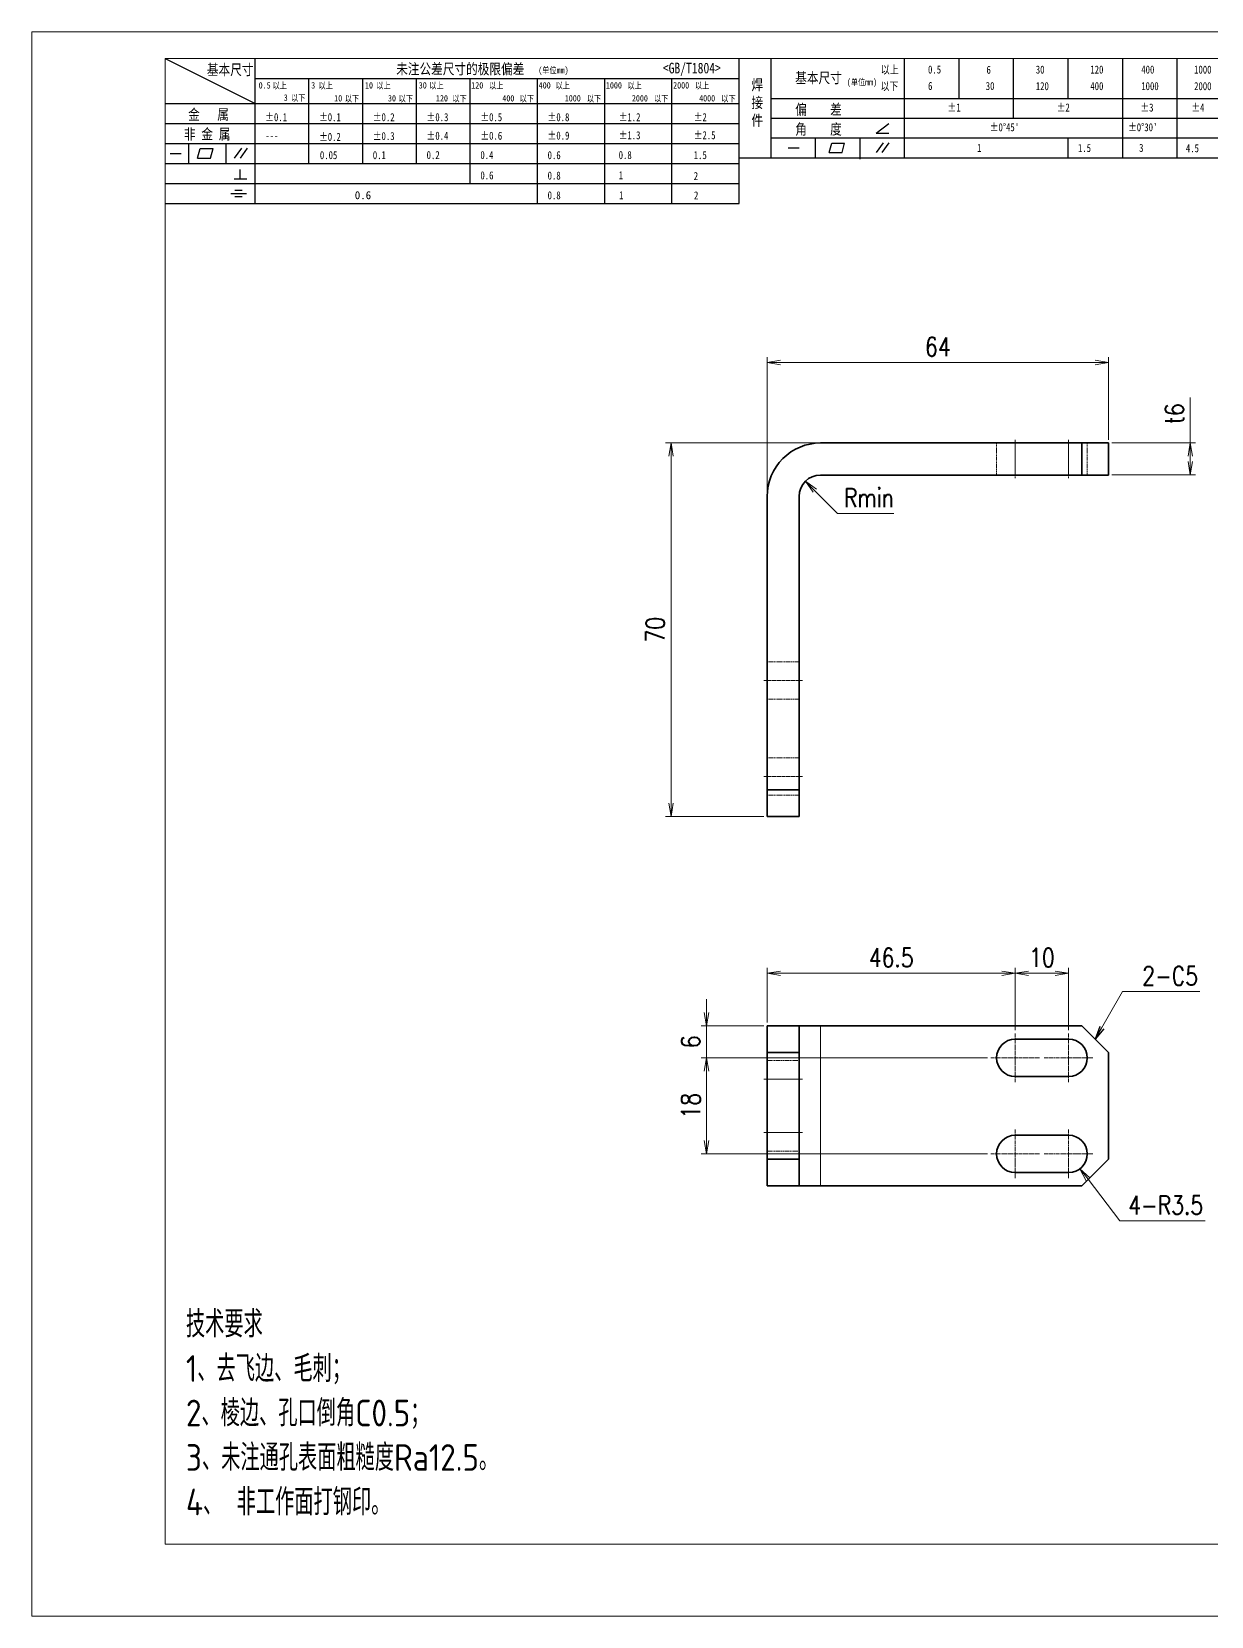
# Model space of a CAD drawing. Header units: millimetres. Extents: x 1333 to 142399, y -42879 to -5704.
# Drawn here: x 72836.6 to 73057.7, y -9398.6 to -9101.6 of the extents above; entities that cross this region are included whole.
import ezdxf

# ---------------------------------------------------------------- set-up
doc = ezdxf.new("R2010")
doc.units = ezdxf.units.MM
doc.header["$LTSCALE"] = 0.5
doc.linetypes.add('AM_ISO02W050x2', pattern=[3.75, 3, -0.75])
doc.linetypes.add('AM_ISO08W050x2', pattern=[9, 6, -0.75, 1.5, -0.75])
for name, color, linetype, lineweight in [('中心线', 2, 'AM_ISO08W050x2', 18), ('图框', 7, 'Continuous', 18), ('标注线', 3, 'Continuous', 18), ('粗实线', 7, 'Continuous', 35), ('虚线', 1, 'AM_ISO02W050x2', 18)]:
    doc.layers.add(name, color=color, linetype=linetype, lineweight=lineweight)
doc.layers.add('图\\M+19E79\\M+195B6\\M+18E9A', color=7, linetype='Continuous')
doc.layers.add('打印', color=7, linetype='Continuous', lineweight=15, plot=False)
doc.layers.add('打印-禁用', color=7, linetype='Continuous', lineweight=15, plot=False)
doc.styles.add('DIM', font='romans.shx', dxfattribs={"width": 0.8, "bigfont": 'bigfont.shx'})
doc.styles.add('国标', font='simfang.ttf', dxfattribs={"width": 0.8})
doc.styles.add('机械长仿宋', font='gbenor.shx', dxfattribs={"height": 1, "bigfont": 'gbcbig.shx'})
doc.dimstyles.new('XR 1-1', dxfattribs={"dimtxt": 3.5, "dimasz": 2.5, "dimexe": 1, "dimexo": 0.625, "dimgap": 1.2, "dimtad": 1, "dimtoh": 1, "dimdsep": 46, "dimtxsty": 'DIM', "dimblk": 'OPEN', "dimcen": 0, "dimclrd": 8, "dimclre": 8, "dimclrt": 2, "dimazin": 2, "dimtfac": 0.5, "dimtmove": 0, "dimatfit": 3, "dimldrblk": 'OPEN', "dimfxl": 0, "dimtolj": 2, "dimlwd": 18, "dimlwe": 18, "dimarcsym": 0})
doc.dimstyles.new('XR 1-1$0', dxfattribs={"dimtxt": 3.5, "dimasz": 2.5, "dimexe": 1, "dimexo": 0.625, "dimgap": 1.2, "dimtad": 1, "dimzin": 9, "dimdsep": 46, "dimtxsty": 'DIM', "dimblk": 'OPEN', "dimcen": 0, "dimclrd": 8, "dimclre": 8, "dimclrt": 2, "dimazin": 2, "dimtfac": 0.5, "dimtmove": 0, "dimatfit": 3, "dimldrblk": 'OPEN', "dimfxl": 0, "dimtolj": 2, "dimlwd": 18, "dimlwe": 18, "dimarcsym": 0})
doc.dimstyles.new('XR 1-1$4', dxfattribs={"dimtxt": 3.5, "dimasz": 2.5, "dimexe": 1, "dimexo": 0.625, "dimgap": 1.2, "dimtad": 1, "dimtoh": 1, "dimdsep": 46, "dimtxsty": 'DIM', "dimblk": 'OPEN', "dimcen": 0, "dimclrd": 8, "dimclre": 8, "dimclrt": 2, "dimazin": 2, "dimtfac": 0.5, "dimtofl": 0, "dimtmove": 0, "dimatfit": 3, "dimldrblk": 'OPEN', "dimfxl": 0, "dimtolj": 2, "dimlwd": 18, "dimlwe": 18, "dimarcsym": 0})

# ---------------------------------------------------------------- blocks, each defined once
blk = doc.blocks.new('GZDEH零件A3图框V01版')
at = {"layer": '图\\M+19E79\\M+195B6\\M+18E9A', "color": 9}
for p, q in [((2882.49, -1554.46), (2899.37, -1562.92)), ((2899.37, -1581.67), (2899.37, -1554.46)), ((2990.09, -1581.67), (2990.09, -1554.46)), ((2996.09, -1573.08), (2996.09, -1554.46)), ((3021.09, -1561.98), (3021.09, -1554.46)), ((3031.31, -1561.98), (3031.31, -1554.46)), ((3041.53, -1561.98), (3041.53, -1554.46)), ((3051.75, -1561.98), (3051.75, -1554.46)), ((3061.98, -1561.98), (3061.98, -1554.46)), ((3072.2, -1561.98), (3072.2, -1554.46)), ((2899.37, -1558.24), (2990.09, -1558.24)), ((2909.45, -1574.17), (2909.45, -1558.24)), ((2919.53, -1574.17), (2919.53, -1558.24)), ((2929.61, -1574.17), (2929.61, -1558.24)), ((2939.69, -1577.92), (2939.69, -1558.24)), ((2952.29, -1581.67), (2952.29, -1558.24)), ((2964.89, -1581.67), (2964.89, -1558.24)), ((2977.49, -1581.67), (2977.49, -1558.24)), ((2996.09, -1561.98), (3113.09, -1561.98)), ((3021.09, -1573.08), (3021.09, -1561.98)), ((3041.53, -1565.68), (3041.53, -1561.98)), ((3061.98, -1573.08), (3061.98, -1561.98)), ((3072.2, -1573.08), (3072.2, -1561.98)), ((2882.49, -1562.92), (2990.09, -1562.92)), ((2882.49, -1566.67), (2990.09, -1566.67)), ((2996.09, -1565.68), (3113.09, -1565.68)), ((3015.75, -1568.51), (3018.15, -1566.66)), ((2882.49, -1570.42), (2990.09, -1570.42)), ((2886.92, -1574.12), (2886.92, -1570.42)), ((2893.91, -1574.12), (2893.91, -1570.42)), ((2996.09, -1569.38), (3113.09, -1569.38)), ((3004.42, -1573.08), (3004.42, -1569.38)), ((3006.97, -1572.12), (3007.45, -1570.33)), ((3007.45, -1570.33), (3009.86, -1570.33)), ((3009.39, -1572.12), (3009.86, -1570.33)), ((3012.75, -1573.08), (3012.75, -1569.38)), ((3015.75, -1568.51), (3018.15, -1568.51)), ((3015.81, -1572.12), (3017.15, -1570.26)), ((3016.89, -1572.12), (3018.23, -1570.26)), ((3051.75, -1573.08), (3051.75, -1569.38)), ((2883.43, -1572.27), (2885.49, -1572.27)), ((2888.59, -1573.16), (2889.07, -1571.37)), ((2888.59, -1573.16), (2891, -1573.16)), ((2889.07, -1571.37), (2891.48, -1571.37)), ((2891, -1573.16), (2891.48, -1571.37)), ((2895.52, -1573.16), (2896.85, -1571.3)), ((2896.6, -1573.16), (2897.94, -1571.3)), ((2990.09, -1573.08), (3113.09, -1573.08)), ((2999.26, -1571.23), (3001.32, -1571.23)), ((3006.97, -1572.12), (3009.39, -1572.12)), ((3012.75, -1573.33), (3012.75, -1573.08)), ((2882.49, -1574.17), (2990.09, -1574.17)), ((2895.42, -1577.05), (2897.81, -1577.05)), ((2896.58, -1577.05), (2896.58, -1575.28)), ((2882.49, -1577.92), (2990.09, -1577.92)), ((2894.79, -1579.77), (2897.77, -1579.77)), ((2895.57, -1579.17), (2896.92, -1579.17)), ((2882.49, -1581.67), (2990.09, -1581.67)), ((2895.57, -1580.37), (2896.93, -1580.37))]:
    blk.add_line(p, q, dxfattribs=at)
at = {"layer": '图框', "linetype": 'Continuous'}
for p, q in [((2882.49, -1554.46), (2882.49, -1832.96)), ((3272.49, -1554.46), (2882.49, -1554.46)), ((2882.49, -1832.96), (3272.49, -1832.96))]:
    blk.add_line(p, q, dxfattribs=at)
at = {"layer": '打印-禁用', "linetype": 'Continuous'}
for p, q in [((2857.49, -1549.46), (2857.49, -1846.46)), ((3277.49, -1549.46), (2857.49, -1549.46)), ((2857.49, -1846.46), (3277.49, -1846.46))]:
    blk.add_line(p, q, dxfattribs=at)
at = {"layer": '图\\M+19E79\\M+195B6\\M+18E9A', "color": 9, "style": '国标', "width": 0.8}
for s, height, p in [('基本尺寸', 2, (2890.33, -1557.58)), ('未注公差尺寸的极限偏差', 2, (2925.81, -1557.44)), ('<GB/T1804>', 2, (2975.78, -1557.27)), ('以上', 1.5, (3016.64, -1557.33)), ('0.5', 1.5, (3025.49, -1557.3)), ('6', 1.5, (3036.45, -1557.34)), ('30', 1.5, (3045.69, -1557.31)), ('120', 1.5, (3055.91, -1557.31)), ('400', 1.5, (3065.46, -1557.31)), ('1000', 1.5, (3075.36, -1557.31)), ('30', 1.2, (2930.04, -1560.11)), ('基本尺寸', 2, (3000.6, -1559.1)), ('以下', 1.5, (3016.58, -1560.43)), ('6', 1.5, (3025.49, -1560.38)), ('30', 1.5, (3036.31, -1560.39)), ('120', 1.5, (3045.69, -1560.41)), ('400', 1.5, (3055.91, -1560.41)), ('1000', 1.5, (3065.46, -1560.41)), ('2000', 1.5, (3075.36, -1560.41)), ('金   属', 2, (2886.82, -1565.98)), ('±0.1', 1.5, (2901.27, -1566.23)), ('±0.1', 1.5, (2911.35, -1566.23)), ('±0.2', 1.5, (2921.43, -1566.23)), ('±0.3', 1.5, (2931.51, -1566.23)), ('±0.5', 1.5, (2941.59, -1566.23)), ('±0.8', 1.5, (2954.19, -1566.23)), ('±1.2', 1.5, (2967.51, -1566.23)), ('±2', 1.5, (2981.58, -1566.23)), ('偏    差', 2, (3000.6, -1565.04)), ('±1', 1.5, (3029.16, -1564.42)), ('±2', 1.5, (3049.61, -1564.42)), ('±3', 1.5, (3065.3, -1564.42)), ('±4', 1.5, (3074.85, -1564.42)), ('非 金 属', 2, (2886.02, -1569.65)), ('±0.3', 1.5, (2921.43, -1569.77)), ('±0.4', 1.5, (2931.51, -1569.71)), ('±0.6', 1.5, (2941.59, -1569.71)), ('±0.9', 1.5, (2954.19, -1569.68)), ('±1.3', 1.5, (2967.51, -1569.62)), ('±2.5', 1.5, (2981.58, -1569.61)), ('角    度', 2, (3000.6, -1568.74)), ("±0%%D45'", 1.5, (3037.06, -1568.12)), ("±0%%D30'", 1.5, (3062.98, -1568.12)), ('---', 1.5, (2901.27, -1569.65)), ('±0.2', 1.5, (2911.35, -1569.92)), ('1', 1.5, (3034.69, -1571.98)), ('1.5', 1.5, (3053.59, -1572.01)), ('3', 1.5, (3065.05, -1571.98)), ('4.5', 1.5, (3073.82, -1572.05)), ('0.1', 1.5, (2921.43, -1573.34)), ('0.2', 1.5, (2931.51, -1573.33)), ('0.4', 1.5, (2941.59, -1573.33)), ('0.6', 1.5, (2954.19, -1573.35)), ('0.8', 1.5, (2967.51, -1573.33)), ('1.5', 1.5, (2981.58, -1573.34)), ('0.6', 1.5, (2941.59, -1577.14)), ('0.8', 1.5, (2954.19, -1577.17)), ('1', 1.5, (2967.51, -1577.12)), ('2', 1.5, (2981.58, -1577.26)), ('0.8', 1.5, (2954.19, -1580.87)), ('1', 1.5, (2967.59, -1580.86)), ('2', 1.5, (2981.62, -1580.89))]:
    blk.add_text(s, height=height, dxfattribs=at).set_placement(p)
at = {"layer": '图\\M+19E79\\M+195B6\\M+18E9A', "color": 9, "lineweight": 15, "style": '国标', "width": 0.8}
for s, p in [('(单位mm)', (2952.44, -1557.27)), ('0.5', (2900.03, -1560.11)), ('以上', (2902.64, -1560.16)), ('3', (2909.88, -1560.11)), ('以上', (2911.25, -1560.16)), ('10', (2919.96, -1560.11)), ('以上', (2922.09, -1560.16)), ('以上', (2932.02, -1560.16)), ('120', (2939.88, -1560.11)), ('以上', (2943.21, -1560.16)), ('400', (2952.52, -1560.11)), ('以上', (2955.68, -1560.16)), ('1000', (2965.12, -1560.11)), ('以上', (2969.16, -1560.16)), ('2000', (2977.72, -1560.11)), ('以上', (2981.8, -1560.16)), ('(单位mm)', (3010.27, -1559.51)), ('3', (2904.73, -1562.41)), ('以下', (2906.1, -1562.46)), ('10', (2914.19, -1562.54)), ('以下', (2916.18, -1562.59)), ('30', (2924.27, -1562.54)), ('以下', (2926.26, -1562.59)), ('120', (2933.26, -1562.54)), ('以下', (2936.34, -1562.59)), ('400', (2945.7, -1562.54)), ('以下', (2948.94, -1562.59)), ('1000', (2957.41, -1562.54)), ('以下', (2961.54, -1562.59)), ('2000', (2969.99, -1562.54)), ('以下', (2974.14, -1562.59)), ('4000', (2982.59, -1562.54)), ('以下', (2986.74, -1562.59))]:
    blk.add_text(s, height=1.2, dxfattribs=at).set_placement(p)
at = {"layer": '图\\M+19E79\\M+195B6\\M+18E9A', "color": 9, "lineweight": 13, "style": '国标'}
blk.add_text('0.6', height=1.5, dxfattribs=at).set_placement((2918.05, -1580.85))
at = {"layer": '图\\M+19E79\\M+195B6\\M+18E9A', "color": 9, "style": '国标'}
for s, insert, char_height, width, attachment_point in [('焊\\P接\\P件', (2992.39, -1558.41), 2, 3.1877, 1), ('0.05', (2911.51, -1573.37), 1.5, 5.1982, 7)]:
    blk.add_mtext(s, dxfattribs=dict(at, insert=insert, char_height=char_height, width=width, attachment_point=attachment_point))
blk = doc.blocks.new('DEH A3')
at = {"layer": '图框'}
blk.add_blockref('GZDEH零件A3图框V01版', (-2857.49, 1846.46), dxfattribs=at)
blk = doc.blocks.new('_Open')
at = {"color": 0, "linetype": 'ByBlock', "lineweight": -2}
for p, q in [((-1, 0.17), (0, 0)), ((-1, -0.17), (0, 0)), ((0, 0), (-1, 0))]:
    blk.add_line(p, q, dxfattribs=at)
blk = doc.blocks.new('*D32')
at = {"layer": 'Defpoints', "color": 0, "transparency": 16777216}
for p in [(73038.45, -9163.55), (73038.45, -9178.64), (72974.45, -9188.64)]:
    blk.add_point(p, dxfattribs=at)
at = {"layer": '标注线', "color": 8, "lineweight": 18, "transparency": 16777216}
for p, q in [((72974.45, -9188.02), (72974.45, -9162.55)), ((72976.95, -9163.55), (73035.95, -9163.55)), ((73038.45, -9178.02), (73038.45, -9162.55))]:
    blk.add_line(p, q, dxfattribs=at)
at = {"layer": '标注线', "color": 8, "lineweight": 18, "transparency": 16777216, "xscale": 2.5, "yscale": 2.5, "zscale": 2.5, "rotation": 180}
blk.add_blockref('_Open', (72974.45, -9163.55), dxfattribs=at)
at = {"layer": '标注线', "color": 8, "lineweight": 18, "transparency": 16777216, "xscale": 2.5, "yscale": 2.5, "zscale": 2.5}
blk.add_blockref('_Open', (73038.45, -9163.55), dxfattribs=at)
at = {"layer": '标注线', "color": 2, "transparency": 16777216, "insert": (73006.45, -9160.6), "char_height": 3.5, "attachment_point": 5, "style": 'DIM'}
blk.add_mtext('\\A2;64', dxfattribs=at)
blk = doc.blocks.new('*D33')
at = {"layer": 'Defpoints', "color": 0, "transparency": 16777216}
for p in [(72984.45, -9178.64), (72956.43, -9248.64), (72974.45, -9248.64)]:
    blk.add_point(p, dxfattribs=at)
at = {"layer": '标注线', "color": 8, "lineweight": 18, "transparency": 16777216}
for p, q in [((72983.83, -9178.64), (72955.43, -9178.64)), ((72956.43, -9181.14), (72956.43, -9246.14)), ((72973.83, -9248.64), (72955.43, -9248.64))]:
    blk.add_line(p, q, dxfattribs=at)
at = {"layer": '标注线', "color": 8, "lineweight": 18, "transparency": 16777216, "xscale": 2.5, "yscale": 2.5, "zscale": 2.5}
for p, rotation in [((72956.43, -9178.64), 90), ((72956.43, -9248.64), 270)]:
    blk.add_blockref('_Open', p, dxfattribs=dict(at, rotation=rotation))
at = {"layer": '标注线', "color": 2, "transparency": 16777216, "insert": (72953.48, -9213.64), "char_height": 3.5, "attachment_point": 5, "rotation": 90, "style": 'DIM'}
blk.add_mtext('\\A2;70', dxfattribs=at)
blk = doc.blocks.new('*D34')
at = {"layer": 'Defpoints', "color": 0, "transparency": 16777216}
for p in [(72981.63, -9185.81), (72984.45, -9188.64)]:
    blk.add_point(p, dxfattribs=at)
at = {"layer": '标注线', "color": 8, "lineweight": 18, "transparency": 16777216}
for p, q in [((72987.65, -9191.85), (72983.39, -9187.58)), ((72998.18, -9191.85), (72987.65, -9191.85))]:
    blk.add_line(p, q, dxfattribs=at)
at = {"layer": '标注线', "color": 8, "lineweight": 18, "transparency": 16777216, "xscale": 2.5, "yscale": 2.5, "zscale": 2.5, "rotation": 134.9055396759001}
blk.add_blockref('_Open', (72981.63, -9185.81), dxfattribs=at)
at = {"layer": '标注线', "color": 2, "transparency": 16777216, "insert": (72993.52, -9188.9), "char_height": 3.5, "attachment_point": 5, "style": 'DIM'}
blk.add_mtext('\\A2;\\A2;Rmin', dxfattribs=at)
blk = doc.blocks.new('*D35')
at = {"layer": 'Defpoints', "color": 0, "transparency": 16777216}
for p in [(73038.45, -9178.64), (73053.76, -9178.64), (73038.45, -9184.64)]:
    blk.add_point(p, dxfattribs=at)
at = {"layer": '标注线', "color": 8, "lineweight": 18, "transparency": 16777216}
for p, q in [((73053.76, -9178.64), (73053.76, -9170.14)), ((73039.08, -9178.64), (73054.76, -9178.64)), ((73053.76, -9182.14), (73053.76, -9181.14)), ((73039.08, -9184.64), (73054.76, -9184.64))]:
    blk.add_line(p, q, dxfattribs=at)
at = {"layer": '标注线', "color": 8, "lineweight": 18, "transparency": 16777216, "xscale": 2.5, "yscale": 2.5, "zscale": 2.5}
for p, rotation in [((73053.76, -9178.64), 90), ((73053.76, -9184.64), 270)]:
    blk.add_blockref('_Open', p, dxfattribs=dict(at, rotation=rotation))
at = {"layer": '标注线', "color": 2, "transparency": 16777216, "insert": (73050.81, -9173.14), "char_height": 3.5, "attachment_point": 5, "rotation": 90, "style": 'DIM'}
blk.add_mtext('\\A2;t6', dxfattribs=at)
blk = doc.blocks.new('*D42')
at = {"layer": 'Defpoints', "color": 0, "transparency": 16777216}
for p in [(73020.95, -9278.04), (72974.45, -9287.88), (73020.95, -9287.88)]:
    blk.add_point(p, dxfattribs=at)
at = {"layer": '标注线', "color": 8, "lineweight": 18, "transparency": 16777216}
for p, q in [((72974.45, -9287.26), (72974.45, -9277.04)), ((72976.95, -9278.04), (73018.45, -9278.04)), ((73020.95, -9287.26), (73020.95, -9277.04))]:
    blk.add_line(p, q, dxfattribs=at)
at = {"layer": '标注线', "color": 8, "lineweight": 18, "transparency": 16777216, "xscale": 2.5, "yscale": 2.5, "zscale": 2.5, "rotation": 180}
blk.add_blockref('_Open', (72974.45, -9278.04), dxfattribs=at)
at = {"layer": '标注线', "color": 8, "lineweight": 18, "transparency": 16777216, "xscale": 2.5, "yscale": 2.5, "zscale": 2.5}
blk.add_blockref('_Open', (73020.95, -9278.04), dxfattribs=at)
at = {"layer": '标注线', "color": 2, "transparency": 16777216, "insert": (72997.7, -9275.09), "char_height": 3.5, "attachment_point": 5, "style": 'DIM'}
blk.add_mtext('\\A2;46.5', dxfattribs=at)
blk = doc.blocks.new('*D43')
at = {"layer": 'Defpoints', "color": 0, "transparency": 16777216}
for p in [(73030.95, -9278.04), (73020.95, -9289.33), (73030.95, -9289.33)]:
    blk.add_point(p, dxfattribs=at)
at = {"layer": '标注线', "color": 8, "lineweight": 18, "transparency": 16777216}
for p, q in [((73020.95, -9288.71), (73020.95, -9277.04)), ((73023.45, -9278.04), (73028.45, -9278.04)), ((73030.95, -9288.71), (73030.95, -9277.04))]:
    blk.add_line(p, q, dxfattribs=at)
at = {"layer": '标注线', "color": 8, "lineweight": 18, "transparency": 16777216, "xscale": 2.5, "yscale": 2.5, "zscale": 2.5, "rotation": 180}
blk.add_blockref('_Open', (73020.95, -9278.04), dxfattribs=at)
at = {"layer": '标注线', "color": 8, "lineweight": 18, "transparency": 16777216, "xscale": 2.5, "yscale": 2.5, "zscale": 2.5}
blk.add_blockref('_Open', (73030.95, -9278.04), dxfattribs=at)
at = {"layer": '标注线', "color": 2, "transparency": 16777216, "insert": (73025.95, -9275.09), "char_height": 3.5, "attachment_point": 5, "style": 'DIM'}
blk.add_mtext('\\A2;10', dxfattribs=at)
blk = doc.blocks.new('*D44')
at = {"layer": 'Defpoints', "color": 0, "transparency": 16777216}
for p in [(72963.08, -9287.88), (72974.45, -9287.88), (73016.4, -9293.88)]:
    blk.add_point(p, dxfattribs=at)
at = {"layer": '标注线', "color": 8, "lineweight": 18, "transparency": 16777216}
for p, q in [((72963.08, -9285.38), (72963.08, -9282.88)), ((72973.83, -9287.88), (72962.08, -9287.88)), ((72963.08, -9293.88), (72963.08, -9287.88)), ((73015.78, -9293.88), (72962.08, -9293.88)), ((72963.08, -9296.38), (72963.08, -9298.88))]:
    blk.add_line(p, q, dxfattribs=at)
at = {"layer": '标注线', "color": 8, "lineweight": 18, "transparency": 16777216, "xscale": 2.5, "yscale": 2.5, "zscale": 2.5}
for p, rotation in [((72963.08, -9287.88), 270), ((72963.08, -9293.88), 90)]:
    blk.add_blockref('_Open', p, dxfattribs=dict(at, rotation=rotation))
at = {"layer": '标注线', "color": 2, "transparency": 16777216, "insert": (72960.13, -9290.88), "char_height": 3.5, "attachment_point": 5, "rotation": 90, "style": 'DIM'}
blk.add_mtext('\\A2;6', dxfattribs=at)
blk = doc.blocks.new('*D45')
at = {"layer": 'Defpoints', "color": 0, "transparency": 16777216}
for p in [(73016.4, -9293.88), (72963.08, -9311.88), (73016.4, -9311.88)]:
    blk.add_point(p, dxfattribs=at)
at = {"layer": '标注线', "color": 8, "lineweight": 18, "transparency": 16777216}
for p, q in [((73015.78, -9293.88), (72962.08, -9293.88)), ((72963.08, -9296.38), (72963.08, -9309.38)), ((73015.78, -9311.88), (72962.08, -9311.88))]:
    blk.add_line(p, q, dxfattribs=at)
at = {"layer": '标注线', "color": 8, "lineweight": 18, "transparency": 16777216, "xscale": 2.5, "yscale": 2.5, "zscale": 2.5}
for p, rotation in [((72963.08, -9293.88), 90), ((72963.08, -9311.88), 270)]:
    blk.add_blockref('_Open', p, dxfattribs=dict(at, rotation=rotation))
at = {"layer": '标注线', "color": 2, "transparency": 16777216, "insert": (72960.13, -9302.88), "char_height": 3.5, "attachment_point": 5, "rotation": 90, "style": 'DIM'}
blk.add_mtext('\\A2;18', dxfattribs=at)
blk = doc.blocks.new('*D46')
at = {"layer": 'Defpoints', "color": 0, "transparency": 16777216}
for p in [(73030.95, -9311.88), (73033.08, -9314.66)]:
    blk.add_point(p, dxfattribs=at)
at = {"layer": '标注线', "color": 8, "lineweight": 18, "transparency": 16777216}
for p, q in [((73040.56, -9324.43), (73034.6, -9316.65)), ((73056.56, -9324.43), (73040.56, -9324.43))]:
    blk.add_line(p, q, dxfattribs=at)
at = {"layer": '标注线', "color": 8, "lineweight": 18, "transparency": 16777216, "xscale": 2.5, "yscale": 2.5, "zscale": 2.5, "rotation": 127.4492288559326}
blk.add_blockref('_Open', (73033.08, -9314.66), dxfattribs=at)
at = {"layer": '标注线', "color": 2, "transparency": 16777216, "insert": (73049.16, -9321.48), "char_height": 3.5, "attachment_point": 5, "style": 'DIM'}
blk.add_mtext('\\A2;\\A2;4-R3.5', dxfattribs=at)

msp = doc.modelspace()

# ---------------------------------------------------------------- linework, layer by layer
at = {"layer": '中心线', "ltscale": 0.180014}
for p, q in [((73020.95, -9178.043), (73020.95, -9185.244)), ((73030.95, -9178.043), (73030.95, -9185.244))]:
    msp.add_line(p, q, dxfattribs=at)
at = {"layer": '中心线', "ltscale": 0.17998}
for p, q in [((72973.851, -9223.143), (72981.05, -9223.143)), ((72973.851, -9241.143), (72981.05, -9241.143)), ((72973.851, -9297.883), (72981.05, -9297.883)), ((72973.851, -9307.883), (72981.05, -9307.883))]:
    msp.add_line(p, q, dxfattribs=at)
at = {"layer": '中心线', "ltscale": 0.227499}
for p, q in [((73020.95, -9289.333), (73020.95, -9298.433)), ((73030.95, -9289.333), (73030.95, -9298.433)), ((73020.95, -9307.333), (73020.95, -9316.433)), ((73030.95, -9307.333), (73030.95, -9316.433))]:
    msp.add_line(p, q, dxfattribs=at)
at = {"layer": '中心线', "ltscale": 0.22749}
for p, q in [((73025.5, -9293.883), (73016.401, -9293.883)), ((73035.5, -9293.883), (73026.401, -9293.883)), ((73025.5, -9311.883), (73016.401, -9311.883)), ((73035.5, -9311.883), (73026.401, -9311.883))]:
    msp.add_line(p, q, dxfattribs=at)
at = {"layer": '打印'}
msp.add_lwpolyline([(72836.604, -9101.554), (73256.604, -9101.554), (73256.604, -9398.554), (72836.604, -9398.554)], close=True, dxfattribs=at)
at = {"layer": '粗实线', "lineweight": 35}
for p, q in [((72984.45, -9178.643), (73033.45, -9178.643)), ((72984.45, -9184.643), (73033.45, -9184.643)), ((72974.45, -9188.643), (72974.45, -9243.643)), ((72980.45, -9188.643), (72980.45, -9243.643)), ((72984.45, -9287.883), (73033.45, -9287.883)), ((72974.45, -9312.883), (72974.45, -9292.883)), ((72980.45, -9312.883), (72980.45, -9292.883)), ((73038.45, -9312.883), (73038.45, -9292.883)), ((72984.45, -9317.883), (73033.45, -9317.883))]:
    msp.add_line(p, q, dxfattribs=at)
at = {"layer": '粗实线', "lineweight": 35, "ltscale": 0.125}
for p, q in [((73033.45, -9178.643), (73038.45, -9178.643)), ((73033.45, -9184.643), (73038.45, -9184.643)), ((72974.45, -9243.643), (72974.45, -9248.643)), ((72980.45, -9243.643), (72980.45, -9248.643)), ((72974.45, -9287.883), (72974.45, -9292.883)), ((72980.45, -9287.883), (72980.45, -9292.883)), ((72974.45, -9312.883), (72974.45, -9317.883)), ((72980.45, -9312.883), (72980.45, -9317.883))]:
    msp.add_line(p, q, dxfattribs=at)
at = {"layer": '粗实线', "lineweight": 35, "ltscale": 0.15}
for p, q in [((73033.45, -9178.643), (73033.45, -9184.643)), ((73038.45, -9178.643), (73038.45, -9184.643)), ((72974.45, -9243.643), (72980.45, -9243.643)), ((72974.45, -9248.643), (72980.45, -9248.643)), ((72974.45, -9287.883), (72980.45, -9287.883)), ((72974.45, -9292.883), (72980.45, -9292.883)), ((72974.45, -9312.883), (72980.45, -9312.883)), ((72974.45, -9317.883), (72980.45, -9317.883))]:
    msp.add_line(p, q, dxfattribs=at)
at = {"layer": '粗实线', "lineweight": 35, "ltscale": 0.1}
for p, q in [((72980.45, -9287.883), (72984.45, -9287.883)), ((72984.45, -9317.883), (72980.45, -9317.883))]:
    msp.add_line(p, q, dxfattribs=at)
at = {"layer": '粗实线', "lineweight": 13}
msp.add_line((72984.45, -9287.883), (72984.45, -9317.883), dxfattribs=at)
at = {"layer": '粗实线', "lineweight": 35, "ltscale": 0.176777}
for p, q in [((73033.45, -9287.883), (73038.45, -9292.883)), ((73038.45, -9312.883), (73033.45, -9317.883))]:
    msp.add_line(p, q, dxfattribs=at)
at = {"layer": '粗实线', "lineweight": 35, "ltscale": 0.25}
for p, q in [((73020.95, -9290.383), (73030.95, -9290.383)), ((73030.95, -9297.383), (73020.95, -9297.383)), ((73020.95, -9308.383), (73030.95, -9308.383)), ((73030.95, -9315.383), (73020.95, -9315.383))]:
    msp.add_line(p, q, dxfattribs=at)
at = {"layer": '粗实线', "lineweight": 35}
for centre, radius, start, end in [((72984.45, -9188.643), 10, 90, 180.00001), ((72984.45, -9188.643), 4, 90, 180), ((73020.95, -9293.883), 3.5, 90, 270), ((73030.95, -9293.883), 3.5, 270, 90), ((73020.95, -9311.883), 3.5, 90, 270), ((73030.95, -9311.883), 3.5, 270, 90)]:
    msp.add_arc(centre, radius, start, end, dxfattribs=at)
at = {"layer": '虚线', "ltscale": 0.15}
for p, q in [((73017.45, -9178.643), (73017.45, -9184.643)), ((73017.45, -9178.643), (73017.45, -9184.643)), ((73020.95, -9184.643), (73020.95, -9178.643)), ((73020.95, -9184.643), (73020.95, -9178.643)), ((73020.95, -9184.643), (73020.95, -9178.643)), ((73020.95, -9184.643), (73020.95, -9178.643)), ((73030.95, -9184.643), (73030.95, -9178.643)), ((73030.95, -9184.643), (73030.95, -9178.643)), ((73030.95, -9184.643), (73030.95, -9178.643)), ((73030.95, -9184.643), (73030.95, -9178.643)), ((73033.45, -9178.643), (73033.45, -9184.643)), ((73034.45, -9178.643), (73034.45, -9184.643)), ((73034.45, -9178.643), (73034.45, -9184.643)), ((72980.45, -9219.643), (72974.45, -9219.643)), ((72980.45, -9226.643), (72974.45, -9226.643)), ((72980.45, -9237.643), (72974.45, -9237.643)), ((72974.45, -9243.643), (72980.45, -9243.643)), ((72980.45, -9244.643), (72974.45, -9244.643)), ((72974.45, -9294.383), (72980.45, -9294.383)), ((72974.45, -9294.383), (72980.45, -9294.383)), ((72980.45, -9297.883), (72974.45, -9297.883)), ((72980.45, -9297.883), (72974.45, -9297.883)), ((72980.45, -9297.883), (72974.45, -9297.883)), ((72980.45, -9297.883), (72974.45, -9297.883)), ((72980.45, -9307.883), (72974.45, -9307.883)), ((72980.45, -9307.883), (72974.45, -9307.883)), ((72980.45, -9307.883), (72974.45, -9307.883)), ((72980.45, -9307.883), (72974.45, -9307.883)), ((72974.45, -9311.383), (72980.45, -9311.383)), ((72974.45, -9311.383), (72980.45, -9311.383))]:
    msp.add_line(p, q, dxfattribs=at)
at = {"layer": '虚线'}
msp.add_line((72984.45, -9287.883), (72984.45, -9317.883), dxfattribs=at)

# ---------------------------------------------------------------- block references
at = {"layer": '图框'}
msp.add_blockref('DEH A3', (72836.604, -9398.554), dxfattribs=at)

# ---------------------------------------------------------------- texts
at = {"layer": '标注线', "color": 2, "insert": (73044.772, -9280.272), "char_height": 3.5, "attachment_point": 7, "style": 'DIM'}
msp.add_mtext('2-C5', dxfattribs=at)
at = {"layer": '标注线', "color": 2, "insert": (72865.517, -9379.623), "char_height": 5, "width": 114.82461, "attachment_point": 7, "style": '机械长仿宋'}
msp.add_mtext('\\A2;技术要求\\P1、去飞边、毛刺；\\P2、棱边、孔口倒角C0.5；\\P3、未注通孔表面粗糙度Ra12.5。\\P{\\A0;4、\\C3; \\C2;非工作面打钢印。}', dxfattribs=at)

# ---------------------------------------------------------------- dimensions: what is measured, and where the dimension line sits
at = {"layer": '标注线', "color": 7}
for base, p1, p2, picture, middle in [((73038.45, -9163.554), (72974.45, -9188.643), (73038.45, -9178.643), '*D32', (73006.45, -9160.604)), ((73020.95, -9278.044), (72974.45, -9287.883), (73020.95, -9287.883), '*D42', (72997.7, -9275.094)), ((73030.95, -9278.044), (73020.95, -9289.333), (73030.95, -9289.333), '*D43', (73025.95, -9275.094))]:
    dim = msp.add_linear_dim(base=base, p1=p1, p2=p2, dimstyle='XR 1-1$0', dxfattribs=at)
    dim.commit()
    dim.dimension.update_dxf_attribs({"geometry": picture, "text_midpoint": middle})
dim = msp.add_linear_dim(base=(73053.762, -9178.643), p1=(73038.45, -9184.643), p2=(73038.45, -9178.643), angle=90, dimstyle='XR 1-1$0', override={"dimpost": 't<>'}, dxfattribs=at)
dim.commit()
dim.dimension.update_dxf_attribs({"geometry": '*D35', "text_midpoint": (73050.812, -9173.143)})
for base, p1, p2, picture, middle in [((72956.434, -9248.643), (72984.45, -9178.643), (72974.45, -9248.643), '*D33', (72953.484, -9213.643)), ((72963.079, -9287.883), (73016.401, -9293.883), (72974.45, -9287.883), '*D44', (72960.129, -9290.883)), ((72963.079, -9311.883), (73016.401, -9293.883), (73016.401, -9311.883), '*D45', (72960.129, -9302.883))]:
    dim = msp.add_linear_dim(base=base, p1=p1, p2=p2, angle=90, dimstyle='XR 1-1$0', dxfattribs=at)
    dim.commit()
    dim.dimension.update_dxf_attribs({"geometry": picture, "text_midpoint": middle})
for center, mpoint, text, picture, middle in [((72984.45, -9188.643), (72981.627, -9185.81), '\\A2;Rmin', '*D34', (72993.517, -9191.854)), ((73030.95, -9311.883), (73033.079, -9314.662), '\\A2;4-<>', '*D46', (73049.161, -9324.431))]:
    dim = msp.add_radius_dim(center=center, mpoint=mpoint, text=text, dimstyle='XR 1-1$4', override={"dimtxsty": 'DIM'}, dxfattribs=at)
    dim.commit()
    dim.dimension.update_dxf_attribs({"geometry": picture, "text_midpoint": middle, "dimtype": 164})

# ---------------------------------------------------------------- leaders
at = {"layer": '标注线', "color": 7, "annotation_type": 0, "has_hookline": 1, "hookline_direction": 0, "text_width": 10.8}
msp.add_leader([(73035.95, -9290.383), (73041.072, -9281.472), (73043.572, -9281.472)], dimstyle='XR 1-1', override={"dimgap": 1.2, "dimtad": 1}, dxfattribs=at)

doc.saveas('drawing.dxf')
